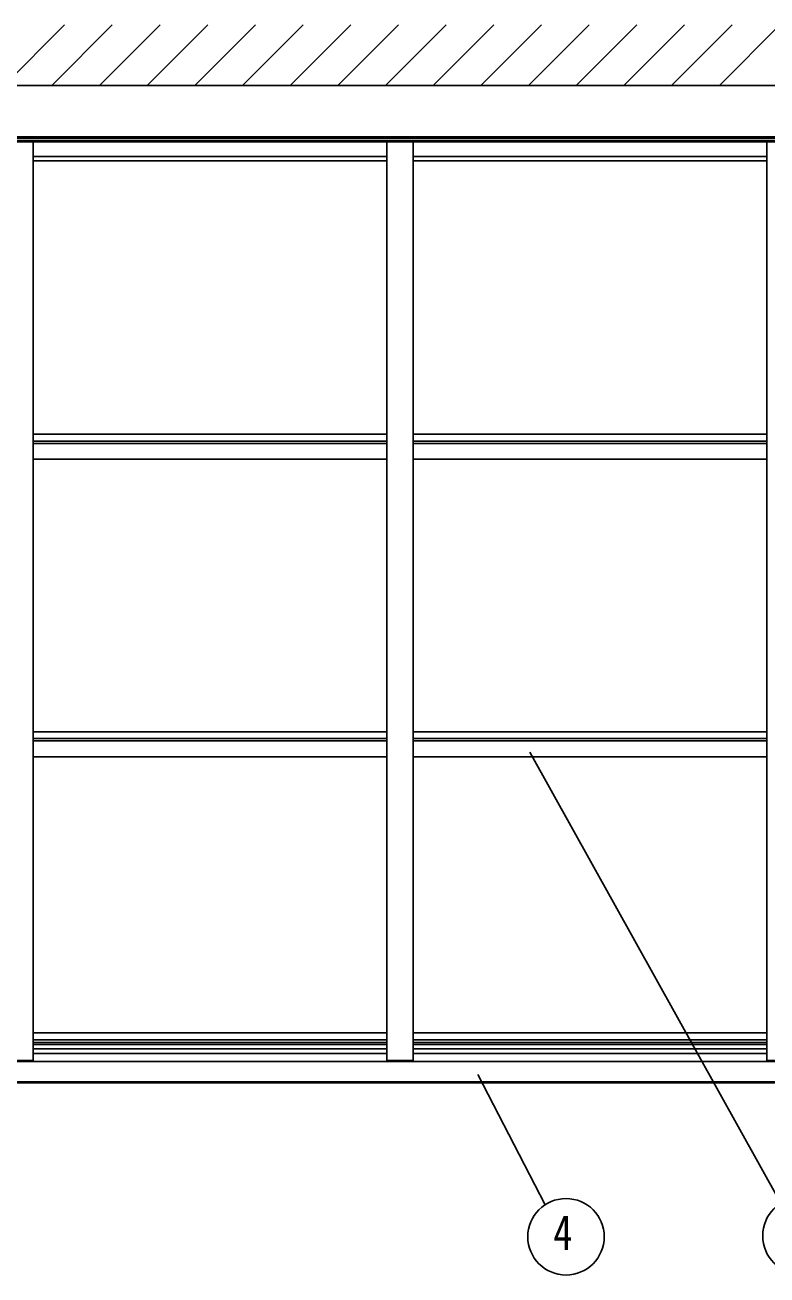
# Model space of a CAD drawing. Units: millimetres, scale not verified. Extents: x -10512 to 10512, y -7425 to 7425.
# Drawn here: x -5523 to -4126, y -705 to 1650 of the extents above; entities that cross this region are included whole.
import ezdxf
from ezdxf.enums import TextEntityAlignment as Align

# ---------------------------------------------------------------- set-up
doc = ezdxf.new("R2010")
doc.units = ezdxf.units.MM
doc.header["$LTSCALE"] = 40
for name, color, linetype in [('0-4_YKK_13', 4, 'Continuous'), ('0-5_YKK_A1', 4, 'Continuous'), ('0-6_YKK_D', 6, 'Continuous')]:
    doc.layers.add(name, color=color, linetype=linetype)
doc.styles.add('ＭＳ ゴシック', font='')
doc.styles.get('ＭＳ ゴシック').set_extended_font_data('MS Gothic')

msp = doc.modelspace()

# ---------------------------------------------------------------- linework, layer by layer
at = {"layer": '0-4_YKK_13'}
for p, q in [((-3384.72, 1535.64), (-6964.72, 1535.64)), ((-3384.72, 1438.79), (-6964.72, 1438.79))]:
    msp.add_line(p, q, dxfattribs=at)
at = {"layer": '0-5_YKK_A1'}
for p, q in [((-5562.39, 1535.64), (-5448.31, 1649.73)), ((-5472.59, 1535.64), (-5358.5, 1649.73)), ((-5382.79, 1535.64), (-5268.7, 1649.73)), ((-5292.99, 1535.64), (-5178.9, 1649.73)), ((-5203.18, 1535.64), (-5089.1, 1649.73)), ((-5113.38, 1535.64), (-4999.29, 1649.73)), ((-5023.58, 1535.64), (-4909.49, 1649.73)), ((-4933.78, 1535.64), (-4819.69, 1649.73)), ((-4843.97, 1535.64), (-4729.89, 1649.73)), ((-4754.17, 1535.64), (-4640.08, 1649.73)), ((-4664.37, 1535.64), (-4550.28, 1649.73)), ((-4574.57, 1535.64), (-4460.48, 1649.73)), ((-4484.76, 1535.64), (-4370.68, 1649.73)), ((-4394.96, 1535.64), (-4280.87, 1649.73)), ((-4305.16, 1535.64), (-4191.07, 1649.73)), ((-4215.36, 1535.64), (-4101.27, 1649.73)), ((-7324.74, 1535.64), (-3024.7, 1535.64)), ((-3384.72, 1432.02), (-6964.72, 1432.02)), ((-3384.72, 1431.85), (-6964.72, 1431.81)), ((-3384.72, 1429.86), (-6964.72, 1429.86)), ((-3401.22, 1436.3), (-6948.22, 1436.3)), ((-5507.72, 1429.86), (-5507.72, -301.05)), ((-4841.72, 1429.86), (-4841.72, -301.05)), ((-4791.72, 1429.86), (-4791.72, -301.05)), ((-4125.72, 1429.86), (-4125.72, -301.05)), ((-5507.72, 1401.99), (-4841.72, 1401.99)), ((-5507.72, 1393.69), (-4841.72, 1393.69)), ((-4791.72, 1401.99), (-4125.72, 1401.99)), ((-4791.72, 1393.69), (-4125.72, 1393.69)), ((-5507.72, 878.96), (-4841.72, 878.96)), ((-4791.72, 878.96), (-4125.72, 878.96)), ((-5507.72, 865.95), (-4841.72, 865.95)), ((-5507.72, 861.4), (-4841.72, 861.4)), ((-4791.72, 865.95), (-4125.72, 865.95)), ((-4791.72, 861.4), (-4125.72, 861.4)), ((-5507.72, 831.57), (-4841.72, 831.57)), ((-4791.72, 831.57), (-4125.72, 831.57)), ((-5507.72, 318.49), (-4841.72, 318.49)), ((-4791.72, 318.49), (-4125.72, 318.49)), ((-5507.72, 305.48), (-4841.72, 305.48)), ((-5507.72, 300.93), (-4841.72, 300.93)), ((-4791.72, 305.48), (-4125.72, 305.48)), ((-4791.72, 300.93), (-4125.72, 300.93)), ((-5507.72, 271.09), (-4841.72, 271.09)), ((-4791.72, 271.09), (-4125.72, 271.09)), ((-5507.72, -248.93), (-4841.72, -248.93)), ((-4791.72, -248.93), (-4125.72, -248.93)), ((-5507.72, -261.94), (-4841.72, -261.94)), ((-5507.72, -267.02), (-4841.72, -267.02)), ((-4841.72, -270.95), (-5507.72, -270.95)), ((-5507.72, -279.14), (-4841.72, -279.14)), ((-4791.72, -261.94), (-4125.72, -261.94)), ((-4791.72, -267.02), (-4125.72, -267.02)), ((-4125.72, -270.95), (-4791.72, -270.95)), ((-4791.72, -279.14), (-4125.72, -279.14)), ((-3408.72, -303.15), (-6934.72, -303.15)), ((-5507.72, -301.05), (-5557.72, -301.05)), ((-5507.72, -287.54), (-4841.72, -287.54)), ((-4791.72, -301.05), (-4841.72, -301.05)), ((-4791.72, -287.54), (-4125.72, -287.54)), ((-4075.72, -301.05), (-4125.72, -301.05)), ((-6964.73, -341.2), (-3384.72, -341.2)), ((-6964.72, -343.34), (-3384.72, -343.34))]:
    msp.add_line(p, q, dxfattribs=at)
at = {"layer": '0-6_YKK_D'}
for p, q in [((-4572.16, 279.77), (-4099.3, -569.78)), ((-4670.32, -327.17), (-4543.15, -572.56))]:
    msp.add_line(p, q, dxfattribs=at)
for centre in [(-4504.08, -633.04), (-4061.75, -631.21)]:
    msp.add_circle(centre, 72, dxfattribs=at)

# ---------------------------------------------------------------- texts
at = {"layer": '0-6_YKK_D', "style": 'ＭＳ ゴシック', "width": 0.8}
msp.add_text('4', height=65.98, dxfattribs=at).set_placement((-4528.08, -678.04), align=Align.BOTTOM_LEFT)

doc.saveas('drawing.dxf')
